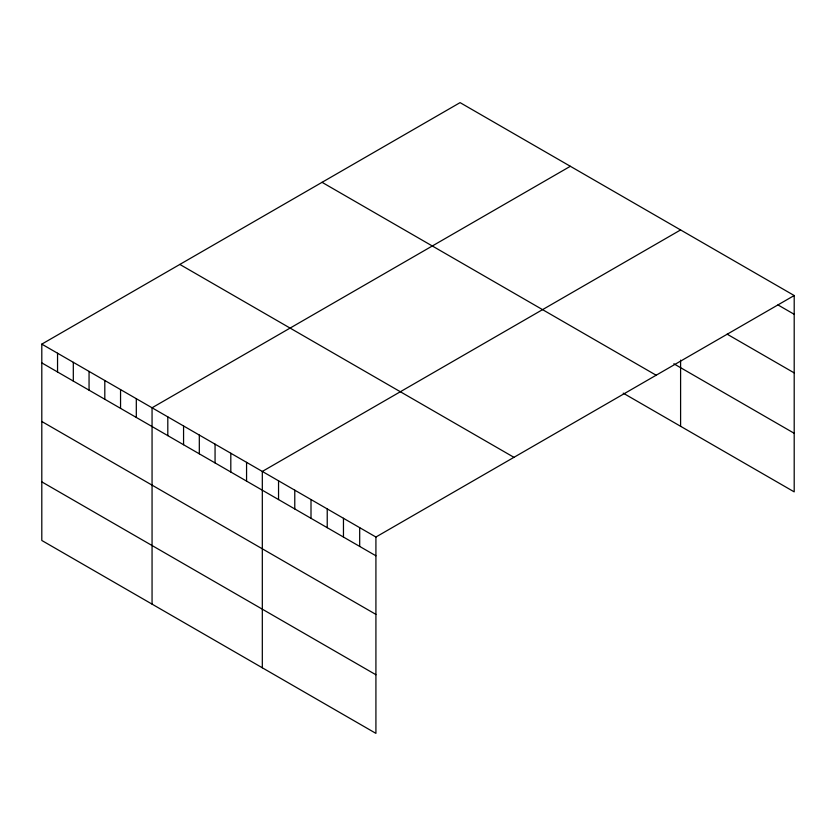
<?xml version="1.0" encoding="UTF-8"?>
<svg xmlns="http://www.w3.org/2000/svg" width="836" height="836" viewBox="0 0 836 836"><rect width="100%" height="100%" fill="white"/><g stroke="black" fill="none" stroke-linecap="round" stroke-linejoin="round"><path stroke-width="1.25" d="M41.8 344.129L375.918 537.025L375.918 733.371L41.8 540.474L41.8 344.129L460.082 102.629L794.2 295.526L794.2 491.871L623.217 393.16M570.34 166.291L152.058 407.78L152.058 604.125M680.598 229.942L262.316 471.441L262.316 667.786M375.918 537.025L794.2 295.526M777.971 304.931L794.2 314.294M727.121 334.17L794.2 372.898M673.847 363.785L794.2 433.278M322.048 182.321L656.166 375.228M179.834 264.427L513.952 457.334M41.8 362.887L375.918 555.794M41.8 421.49L375.918 614.387M41.8 481.87L375.918 674.767M680.598 360.138L680.598 426.287M359.689 527.652L359.689 546.42M343.46 518.289L343.46 537.046M327.231 508.915L327.231 527.683M311.002 499.552L311.002 518.31M294.774 490.178L294.774 508.946M278.545 480.805L278.545 499.573M246.568 462.35L246.568 481.108M230.809 453.248L230.809 472.016M215.061 444.156L215.061 462.925M199.313 435.065L199.313 453.823M183.565 425.973L183.565 444.731M167.806 416.871L167.806 435.64M136.31 398.688L136.31 417.457M120.551 389.597L120.551 408.355M104.803 380.505L104.803 399.263M89.055 371.403L89.055 390.172M73.307 362.312L73.307 381.08M57.548 353.22L57.548 371.978"/></g></svg>
